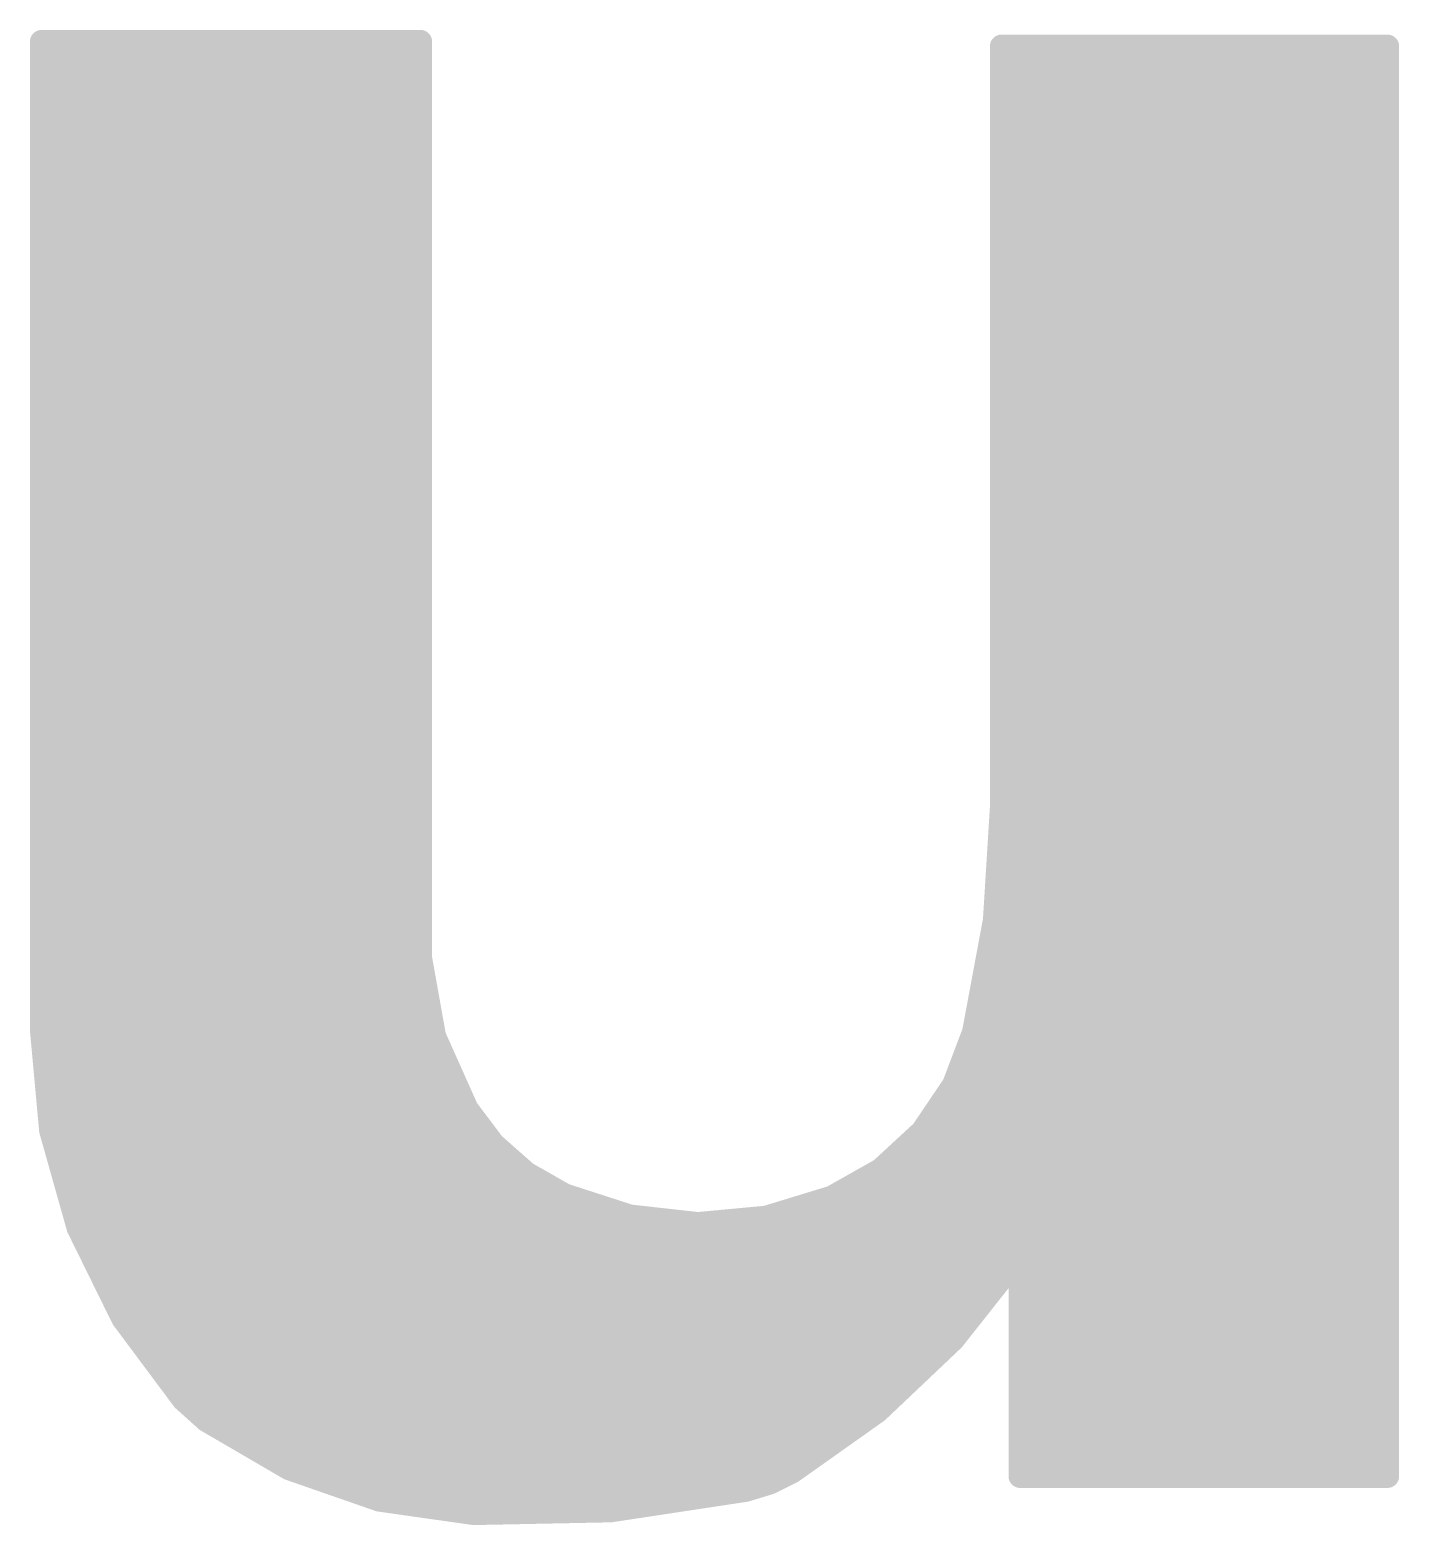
# Model space of a CAD drawing. Extents: x -16 to 95, y -11 to 53.
# Drawn here: x 24.732 to 26.228, y 41.92 to 43.553 of the extents above; entities that cross this region are included whole.
import ezdxf

# ---------------------------------------------------------------- set-up
doc = ezdxf.new("R2010")
doc.units = 0
doc.layers.add('21', color=41, linetype='CONTINUOUS')

msp = doc.modelspace()

# ---------------------------------------------------------------- linework, layer by layer
at = {"layer": '21', "const_width": 0.0254}
for points in [[(24.7447, 43.5407), (24.7447, 42.4612)], [(25.1587, 43.5407), (24.7447, 43.5407)], [(24.7447, 43.5356), (25.1587, 43.5356)], [(25.1587, 42.5399), (25.1587, 43.5407)], [(26.2153, 43.5356), (25.7937, 43.5356)], [(25.7937, 43.5356), (25.7937, 42.705)], [(26.2153, 41.9735), (26.2153, 43.5356)], [(24.7447, 43.5102), (25.1587, 43.5102)], [(25.7937, 43.5102), (26.2153, 43.5102)], [(24.7447, 43.4848), (25.1587, 43.4848)], [(25.7937, 43.4848), (26.2153, 43.4848)], [(24.7447, 43.4594), (25.1587, 43.4594)], [(25.7937, 43.4594), (26.2153, 43.4594)], [(24.7447, 43.434), (25.1587, 43.434)], [(25.7937, 43.434), (26.2153, 43.434)], [(24.7447, 43.4086), (25.1587, 43.4086)], [(25.7937, 43.4086), (26.2153, 43.4086)], [(24.7447, 43.3832), (25.1587, 43.3832)], [(25.7937, 43.3832), (26.2153, 43.3832)], [(24.7447, 43.3578), (25.1587, 43.3578)], [(25.7937, 43.3578), (26.2153, 43.3578)], [(24.7447, 43.3324), (25.1587, 43.3324)], [(25.7937, 43.3324), (26.2153, 43.3324)], [(24.7447, 43.307), (25.1587, 43.307)], [(25.7937, 43.307), (26.2153, 43.307)], [(24.7447, 43.2816), (25.1587, 43.2816)], [(25.7937, 43.2816), (26.2153, 43.2816)], [(24.7447, 43.2562), (25.1587, 43.2562)], [(25.7937, 43.2562), (26.2153, 43.2562)], [(24.7447, 43.2308), (25.1587, 43.2308)], [(25.7937, 43.2308), (26.2153, 43.2308)], [(24.7447, 43.2054), (25.1587, 43.2054)], [(25.7937, 43.2054), (26.2153, 43.2054)], [(24.7447, 43.18), (25.1587, 43.18)], [(25.7937, 43.18), (26.2153, 43.18)], [(24.7447, 43.1546), (25.1587, 43.1546)], [(25.7937, 43.1546), (26.2153, 43.1546)], [(24.7447, 43.1292), (25.1587, 43.1292)], [(25.7937, 43.1292), (26.2153, 43.1292)], [(24.7447, 43.1038), (25.1587, 43.1038)], [(25.7937, 43.1038), (26.2153, 43.1038)], [(24.7447, 43.0784), (25.1587, 43.0784)], [(25.7937, 43.0784), (26.2153, 43.0784)], [(24.7447, 43.053), (25.1587, 43.053)], [(25.7937, 43.053), (26.2153, 43.053)], [(24.7447, 43.0276), (25.1587, 43.0276)], [(25.7937, 43.0276), (26.2153, 43.0276)], [(24.7447, 43.0022), (25.1587, 43.0022)], [(25.7937, 43.0022), (26.2153, 43.0022)], [(24.7447, 42.9768), (25.1587, 42.9768)], [(25.7937, 42.9768), (26.2153, 42.9768)], [(24.7447, 42.9514), (25.1587, 42.9514)], [(25.7937, 42.9514), (26.2153, 42.9514)], [(24.7447, 42.926), (25.1587, 42.926)], [(25.7937, 42.926), (26.2153, 42.926)], [(24.7447, 42.9006), (25.1587, 42.9006)], [(25.7937, 42.9006), (26.2153, 42.9006)], [(24.7447, 42.8752), (25.1587, 42.8752)], [(25.7937, 42.8752), (26.2153, 42.8752)], [(24.7447, 42.8498), (25.1587, 42.8498)], [(25.7937, 42.8498), (26.2153, 42.8498)], [(24.7447, 42.8244), (25.1587, 42.8244)], [(25.7937, 42.8244), (26.2153, 42.8244)], [(24.7447, 42.799), (25.1587, 42.799)], [(25.7937, 42.799), (26.2153, 42.799)], [(24.7447, 42.7736), (25.1587, 42.7736)], [(25.7937, 42.7736), (26.2153, 42.7736)], [(24.7447, 42.7482), (25.1587, 42.7482)], [(25.7937, 42.7482), (26.2153, 42.7482)], [(24.7447, 42.7228), (25.1587, 42.7228)], [(25.7937, 42.7228), (26.2153, 42.7228)], [(24.7447, 42.6974), (25.1587, 42.6974)], [(25.7937, 42.705), (25.786, 42.5809)], [(25.7932, 42.6974), (26.2153, 42.6974)], [(24.7447, 42.672), (25.1587, 42.672)], [(25.7917, 42.672), (26.2153, 42.672)], [(24.7447, 42.6466), (25.1587, 42.6466)], [(25.7901, 42.6466), (26.2153, 42.6466)], [(24.7447, 42.6212), (25.1587, 42.6212)], [(25.7885, 42.6212), (26.2153, 42.6212)], [(24.7447, 42.5958), (25.1587, 42.5958)], [(25.787, 42.5958), (26.2153, 42.5958)], [(24.7447, 42.5704), (25.1587, 42.5704)], [(25.786, 42.5809), (25.7632, 42.4586)], [(25.7841, 42.5704), (26.2153, 42.5704)], [(24.7447, 42.545), (25.1587, 42.545)], [(25.174, 42.4542), (25.1587, 42.5399)], [(25.7793, 42.545), (26.2153, 42.545)], [(24.7447, 42.5196), (25.1623, 42.5196)], [(25.7746, 42.5196), (26.2153, 42.5196)], [(24.7447, 42.4942), (25.1669, 42.4942)], [(25.7699, 42.4942), (26.2153, 42.4942)], [(24.7447, 42.4688), (25.1714, 42.4688)], [(25.7651, 42.4688), (26.2153, 42.4688)], [(24.7447, 42.4612), (24.7548, 42.3512)], [(25.2095, 42.3748), (25.174, 42.4542)], [(25.7632, 42.4586), (25.7414, 42.4011)], [(24.7463, 42.4434), (25.1789, 42.4434)], [(25.7574, 42.4434), (26.2153, 42.4434)], [(24.7487, 42.418), (25.1902, 42.418)], [(25.7478, 42.418), (26.2153, 42.418)], [(24.751, 42.3926), (25.2016, 42.3926)], [(25.7414, 42.4011), (25.707, 42.3502)], [(25.7356, 42.3926), (26.2153, 42.3926)], [(25.2384, 42.3364), (25.2095, 42.3748)], [(24.7533, 42.3672), (25.2152, 42.3672)], [(25.7185, 42.3672), (26.2153, 42.3672)], [(24.7548, 42.3512), (24.7848, 42.2449)], [(24.7575, 42.3418), (25.2343, 42.3418)], [(25.707, 42.3502), (25.6618, 42.3085)], [(25.6979, 42.3418), (26.2153, 42.3418)], [(25.2744, 42.3046), (25.2384, 42.3364)], [(24.7646, 42.3164), (25.261, 42.3164)], [(25.6618, 42.3085), (25.6083, 42.2783)], [(25.6704, 42.3164), (26.2153, 42.3164)], [(24.7718, 42.291), (25.2983, 42.291)], [(25.3162, 42.2808), (25.2744, 42.3046)], [(25.6308, 42.291), (26.2153, 42.291)], [(25.3875, 42.2577), (25.3162, 42.2808)], [(25.6083, 42.2783), (25.5366, 42.2564)], [(24.7789, 42.2656), (25.363, 42.2656)], [(25.462, 42.2494), (25.3875, 42.2577)], [(25.5366, 42.2564), (25.462, 42.2494)], [(25.5668, 42.2656), (26.2153, 42.2656)], [(24.7848, 42.2449), (24.8336, 42.1458)], [(24.7871, 42.2402), (26.2153, 42.2402)], [(24.7996, 42.2148), (26.2153, 42.2148)], [(25.7408, 42.1229), (25.8115, 42.2123)], [(25.8115, 42.2123), (25.814, 42.2123)], [(25.814, 42.2123), (25.814, 41.9735)], [(24.8121, 42.1894), (25.7934, 42.1894)], [(25.814, 42.1894), (26.2153, 42.1894)], [(24.8246, 42.164), (25.7733, 42.164)], [(25.814, 42.164), (26.2153, 42.164)], [(24.8336, 42.1458), (24.8996, 42.0573)], [(24.839, 42.1386), (25.7532, 42.1386)], [(25.814, 42.1386), (26.2153, 42.1386)], [(24.8579, 42.1132), (25.7305, 42.1132)], [(25.6581, 42.0445), (25.7408, 42.1229)], [(25.814, 42.1132), (26.2153, 42.1132)], [(24.8769, 42.0878), (25.7038, 42.0878)], [(25.814, 42.0878), (26.2153, 42.0878)], [(24.8958, 42.0624), (25.677, 42.0624)], [(25.814, 42.0624), (26.2153, 42.0624)], [(24.8996, 42.0573), (24.925, 42.0345)], [(25.5651, 41.9786), (25.6581, 42.0445)], [(24.9222, 42.037), (25.6475, 42.037)], [(24.925, 42.0345), (25.0152, 41.9819)], [(25.814, 42.037), (26.2153, 42.037)], [(24.9643, 42.0116), (25.6117, 42.0116)], [(25.814, 42.0116), (26.2153, 42.0116)], [(25.0078, 41.9862), (25.5758, 41.9862)], [(25.0152, 41.9819), (25.1138, 41.9476)], [(25.5405, 41.9663), (25.5651, 41.9786)], [(25.814, 41.9862), (26.2153, 41.9862)], [(25.5143, 41.9583), (25.5405, 41.9663)], [(25.814, 41.9735), (26.2153, 41.9735)], [(25.0759, 41.9608), (25.5225, 41.9608)], [(25.1138, 41.9476), (25.2171, 41.9329)], [(25.3665, 41.9359), (25.5143, 41.9583)], [(25.1995, 41.9354), (25.3402, 41.9354)], [(25.2171, 41.9329), (25.3665, 41.9359)]]:
    msp.add_lwpolyline(points, dxfattribs=at)
at = {"layer": '21', "const_width": 0.0127}
for points in [[(24.7511, 43.5407, 1), (24.7384, 43.5407)], [(24.7447, 43.547, 1), (24.7447, 43.5344)], [(24.7447, 43.5419, 1), (24.7447, 43.5293)], [(25.1651, 43.5407, 1), (25.1523, 43.5407)], [(25.1587, 43.5344, 1), (25.1587, 43.547)], [(25.1587, 43.5293, 1), (25.1587, 43.5419)], [(25.8001, 43.5356, 1), (25.7873, 43.5356)], [(25.7937, 43.5419, 1), (25.7937, 43.5293)], [(26.2217, 43.5356, 1), (26.209, 43.5356)], [(26.2153, 43.5293, 1), (26.2153, 43.5419)], [(24.7447, 43.5166, 1), (24.7447, 43.5039)], [(25.1587, 43.5039, 1), (25.1587, 43.5166)], [(25.7937, 43.5166, 1), (25.7937, 43.5039)], [(26.2153, 43.5039, 1), (26.2153, 43.5166)], [(24.7447, 43.4911, 1), (24.7447, 43.4785)], [(25.1587, 43.4785, 1), (25.1587, 43.4911)], [(25.7937, 43.4911, 1), (25.7937, 43.4785)], [(26.2153, 43.4785, 1), (26.2153, 43.4911)], [(24.7447, 43.4657, 1), (24.7447, 43.4531)], [(25.1587, 43.4531, 1), (25.1587, 43.4657)], [(25.7937, 43.4657, 1), (25.7937, 43.4531)], [(26.2153, 43.4531, 1), (26.2153, 43.4657)], [(24.7447, 43.4404, 1), (24.7447, 43.4277)], [(25.1587, 43.4277, 1), (25.1587, 43.4404)], [(25.7937, 43.4404, 1), (25.7937, 43.4277)], [(26.2153, 43.4277, 1), (26.2153, 43.4404)], [(24.7447, 43.4149, 1), (24.7447, 43.4023)], [(25.1587, 43.4023, 1), (25.1587, 43.4149)], [(25.7937, 43.4149, 1), (25.7937, 43.4023)], [(26.2153, 43.4023, 1), (26.2153, 43.4149)], [(24.7447, 43.3895, 1), (24.7447, 43.3769)], [(25.1587, 43.3769, 1), (25.1587, 43.3895)], [(25.7937, 43.3895, 1), (25.7937, 43.3769)], [(26.2153, 43.3769, 1), (26.2153, 43.3895)], [(24.7447, 43.3642, 1), (24.7447, 43.3515)], [(25.1587, 43.3515, 1), (25.1587, 43.3642)], [(25.7937, 43.3642, 1), (25.7937, 43.3515)], [(26.2153, 43.3515, 1), (26.2153, 43.3642)], [(24.7447, 43.3387, 1), (24.7447, 43.3261)], [(25.1587, 43.3261, 1), (25.1587, 43.3387)], [(25.7937, 43.3387, 1), (25.7937, 43.3261)], [(26.2153, 43.3261, 1), (26.2153, 43.3387)], [(24.7447, 43.3133, 1), (24.7447, 43.3007)], [(25.1587, 43.3007, 1), (25.1587, 43.3133)], [(25.7937, 43.3133, 1), (25.7937, 43.3007)], [(26.2153, 43.3007, 1), (26.2153, 43.3133)], [(24.7447, 43.288, 1), (24.7447, 43.2753)], [(25.1587, 43.2753, 1), (25.1587, 43.288)], [(25.7937, 43.288, 1), (25.7937, 43.2753)], [(26.2153, 43.2753, 1), (26.2153, 43.288)], [(24.7447, 43.2625, 1), (24.7447, 43.2499)], [(25.1587, 43.2499, 1), (25.1587, 43.2625)], [(25.7937, 43.2625, 1), (25.7937, 43.2499)], [(26.2153, 43.2499, 1), (26.2153, 43.2625)], [(24.7447, 43.2371, 1), (24.7447, 43.2245)], [(25.1587, 43.2245, 1), (25.1587, 43.2371)], [(25.7937, 43.2371, 1), (25.7937, 43.2245)], [(26.2153, 43.2245, 1), (26.2153, 43.2371)], [(24.7447, 43.2118, 1), (24.7447, 43.1991)], [(25.1587, 43.1991, 1), (25.1587, 43.2118)], [(25.7937, 43.2118, 1), (25.7937, 43.1991)], [(26.2153, 43.1991, 1), (26.2153, 43.2118)], [(24.7447, 43.1863, 1), (24.7447, 43.1737)], [(25.1587, 43.1737, 1), (25.1587, 43.1863)], [(25.7937, 43.1863, 1), (25.7937, 43.1737)], [(26.2153, 43.1737, 1), (26.2153, 43.1863)], [(24.7447, 43.1609, 1), (24.7447, 43.1483)], [(25.1587, 43.1483, 1), (25.1587, 43.1609)], [(25.7937, 43.1609, 1), (25.7937, 43.1483)], [(26.2153, 43.1483, 1), (26.2153, 43.1609)], [(24.7447, 43.1356, 1), (24.7447, 43.1229)], [(25.1587, 43.1229, 1), (25.1587, 43.1356)], [(25.7937, 43.1356, 1), (25.7937, 43.1229)], [(26.2153, 43.1229, 1), (26.2153, 43.1356)], [(24.7447, 43.1101, 1), (24.7447, 43.0975)], [(25.1587, 43.0975, 1), (25.1587, 43.1101)], [(25.7937, 43.1101, 1), (25.7937, 43.0975)], [(26.2153, 43.0975, 1), (26.2153, 43.1101)], [(24.7447, 43.0847, 1), (24.7447, 43.0721)], [(25.1587, 43.0721, 1), (25.1587, 43.0847)], [(25.7937, 43.0847, 1), (25.7937, 43.0721)], [(26.2153, 43.0721, 1), (26.2153, 43.0847)], [(24.7447, 43.0594, 1), (24.7447, 43.0467)], [(25.1587, 43.0467, 1), (25.1587, 43.0594)], [(25.7937, 43.0594, 1), (25.7937, 43.0467)], [(26.2153, 43.0467, 1), (26.2153, 43.0594)], [(24.7447, 43.0339, 1), (24.7447, 43.0213)], [(25.1587, 43.0213, 1), (25.1587, 43.0339)], [(25.7937, 43.0339, 1), (25.7937, 43.0213)], [(26.2153, 43.0213, 1), (26.2153, 43.0339)], [(24.7447, 43.0085, 1), (24.7447, 42.9959)], [(25.1587, 42.9959, 1), (25.1587, 43.0085)], [(25.7937, 43.0085, 1), (25.7937, 42.9959)], [(26.2153, 42.9959, 1), (26.2153, 43.0085)], [(24.7447, 42.9832, 1), (24.7447, 42.9705)], [(25.1587, 42.9705, 1), (25.1587, 42.9832)], [(25.7937, 42.9832, 1), (25.7937, 42.9705)], [(26.2153, 42.9705, 1), (26.2153, 42.9832)], [(24.7447, 42.9577, 1), (24.7447, 42.9451)], [(25.1587, 42.9451, 1), (25.1587, 42.9577)], [(25.7937, 42.9577, 1), (25.7937, 42.9451)], [(26.2153, 42.9451, 1), (26.2153, 42.9577)], [(24.7447, 42.9323, 1), (24.7447, 42.9197)], [(25.1587, 42.9197, 1), (25.1587, 42.9323)], [(25.7937, 42.9323, 1), (25.7937, 42.9197)], [(26.2153, 42.9197, 1), (26.2153, 42.9323)], [(24.7447, 42.907, 1), (24.7447, 42.8943)], [(25.1587, 42.8943, 1), (25.1587, 42.907)], [(25.7937, 42.907, 1), (25.7937, 42.8943)], [(26.2153, 42.8943, 1), (26.2153, 42.907)], [(24.7447, 42.8815, 1), (24.7447, 42.8689)], [(25.1587, 42.8689, 1), (25.1587, 42.8815)], [(25.7937, 42.8815, 1), (25.7937, 42.8689)], [(26.2153, 42.8689, 1), (26.2153, 42.8815)], [(24.7447, 42.8561, 1), (24.7447, 42.8435)], [(25.1587, 42.8435, 1), (25.1587, 42.8561)], [(25.7937, 42.8561, 1), (25.7937, 42.8435)], [(26.2153, 42.8435, 1), (26.2153, 42.8561)], [(24.7447, 42.8308, 1), (24.7447, 42.8181)], [(25.1587, 42.8181, 1), (25.1587, 42.8308)], [(25.7937, 42.8308, 1), (25.7937, 42.8181)], [(26.2153, 42.8181, 1), (26.2153, 42.8308)], [(24.7447, 42.8053, 1), (24.7447, 42.7927)], [(25.1587, 42.7927, 1), (25.1587, 42.8053)], [(25.7937, 42.8053, 1), (25.7937, 42.7927)], [(26.2153, 42.7927, 1), (26.2153, 42.8053)], [(24.7447, 42.7799, 1), (24.7447, 42.7673)], [(25.1587, 42.7673, 1), (25.1587, 42.7799)], [(25.7937, 42.7799, 1), (25.7937, 42.7673)], [(26.2153, 42.7673, 1), (26.2153, 42.7799)], [(24.7447, 42.7546, 1), (24.7447, 42.7419)], [(25.1587, 42.7419, 1), (25.1587, 42.7546)], [(25.7937, 42.7546, 1), (25.7937, 42.7419)], [(26.2153, 42.7419, 1), (26.2153, 42.7546)], [(24.7447, 42.7291, 1), (24.7447, 42.7165)], [(25.1587, 42.7165, 1), (25.1587, 42.7291)], [(25.7937, 42.7291, 1), (25.7937, 42.7165)], [(26.2153, 42.7165, 1), (26.2153, 42.7291)], [(24.7447, 42.7037, 1), (24.7447, 42.6911)], [(25.1587, 42.6911, 1), (25.1587, 42.7037)], [(25.7932, 42.7037, 1), (25.7932, 42.6911)], [(25.7873, 42.705, 1), (25.8001, 42.705)], [(25.8, 42.7046, 1), (25.7874, 42.7054)], [(26.2153, 42.6911, 1), (26.2153, 42.7037)], [(24.7447, 42.6784, 1), (24.7447, 42.6657)], [(25.1587, 42.6657, 1), (25.1587, 42.6784)], [(25.7917, 42.6784, 1), (25.7917, 42.6657)], [(26.2153, 42.6657, 1), (26.2153, 42.6784)], [(24.7447, 42.6529, 1), (24.7447, 42.6403)], [(25.1587, 42.6403, 1), (25.1587, 42.6529)], [(25.7901, 42.6529, 1), (25.7901, 42.6403)], [(26.2153, 42.6403, 1), (26.2153, 42.6529)], [(24.7447, 42.6275, 1), (24.7447, 42.6149)], [(25.1587, 42.6149, 1), (25.1587, 42.6275)], [(25.7885, 42.6275, 1), (25.7885, 42.6149)], [(26.2153, 42.6149, 1), (26.2153, 42.6275)], [(24.7447, 42.6022, 1), (24.7447, 42.5895)], [(25.1587, 42.5895, 1), (25.1587, 42.6022)], [(25.787, 42.6022, 1), (25.787, 42.5895)], [(26.2153, 42.5895, 1), (26.2153, 42.6022)], [(24.7447, 42.5767, 1), (24.7447, 42.5641)], [(25.1587, 42.5641, 1), (25.1587, 42.5767)], [(25.7841, 42.5767, 1), (25.7841, 42.5641)], [(25.7797, 42.5813, 1), (25.7924, 42.5805)], [(25.7923, 42.5797, 1), (25.7798, 42.582)], [(26.2153, 42.5641, 1), (26.2153, 42.5767)], [(24.7447, 42.5513, 1), (24.7447, 42.5387)], [(25.165, 42.541, 1), (25.1524, 42.5388)], [(25.1587, 42.5387, 1), (25.1587, 42.5513)], [(25.7793, 42.5513, 1), (25.7793, 42.5387)], [(26.2153, 42.5387, 1), (26.2153, 42.5513)], [(24.7447, 42.526, 1), (24.7447, 42.5133)], [(25.1523, 42.5399, 1), (25.1651, 42.5399)], [(25.1623, 42.5133, 1), (25.1623, 42.526)], [(25.7746, 42.526, 1), (25.7746, 42.5133)], [(26.2153, 42.5133, 1), (26.2153, 42.526)], [(24.7447, 42.5005, 1), (24.7447, 42.4879)], [(25.1669, 42.4879, 1), (25.1669, 42.5005)], [(25.7699, 42.5005, 1), (25.7699, 42.4879)], [(26.2153, 42.4879, 1), (26.2153, 42.5005)], [(24.7447, 42.4751, 1), (24.7447, 42.4625)], [(25.1714, 42.4625, 1), (25.1714, 42.4751)], [(25.7651, 42.4751, 1), (25.7651, 42.4625)], [(26.2153, 42.4625, 1), (26.2153, 42.4751)], [(24.751, 42.4618, 1), (24.7384, 42.4606)], [(24.7384, 42.4612, 1), (24.7511, 42.4612)], [(25.1798, 42.4568, 1), (25.1682, 42.4517)], [(25.757, 42.4598, 1), (25.7694, 42.4574)], [(25.7691, 42.4563, 1), (25.7573, 42.4609)], [(24.7463, 42.4498, 1), (24.7463, 42.4371)], [(25.1678, 42.4531, 1), (25.1803, 42.4554)], [(25.1789, 42.4371, 1), (25.1789, 42.4498)], [(25.7574, 42.4498, 1), (25.7574, 42.4371)], [(26.2153, 42.4371, 1), (26.2153, 42.4498)], [(24.7487, 42.4243, 1), (24.7487, 42.4117)], [(25.1902, 42.4117, 1), (25.1902, 42.4243)], [(25.7478, 42.4243, 1), (25.7478, 42.4117)], [(26.2153, 42.4117, 1), (26.2153, 42.4243)], [(24.751, 42.3989, 1), (24.751, 42.3863)], [(25.2016, 42.3863, 1), (25.2016, 42.3989)], [(25.7356, 42.3989, 1), (25.7356, 42.3863)], [(25.7355, 42.4034, 1), (25.7473, 42.3989)], [(25.7467, 42.3976, 1), (25.7361, 42.4047)], [(26.2153, 42.3863, 1), (26.2153, 42.3989)], [(25.2146, 42.3786, 1), (25.2044, 42.371)], [(25.2037, 42.3722, 1), (25.2153, 42.3774)], [(24.7533, 42.3736, 1), (24.7533, 42.3609)], [(25.2152, 42.3609, 1), (25.2152, 42.3736)], [(25.7185, 42.3736, 1), (25.7185, 42.3609)], [(26.2153, 42.3609, 1), (26.2153, 42.3736)], [(24.7609, 42.3529, 1), (24.7487, 42.3495)], [(24.7485, 42.3506, 1), (24.7611, 42.3518)], [(24.7575, 42.3481, 1), (24.7575, 42.3355)], [(25.2343, 42.3355, 1), (25.2343, 42.3481)], [(25.6979, 42.3481, 1), (25.6979, 42.3355)], [(25.7017, 42.3537, 1), (25.7123, 42.3466)], [(25.7113, 42.3455, 1), (25.7027, 42.3549)], [(26.2153, 42.3355, 1), (26.2153, 42.3481)], [(25.2426, 42.3411, 1), (25.2342, 42.3316)], [(25.2333, 42.3325, 1), (25.2434, 42.3402)], [(24.7646, 42.3227, 1), (24.7646, 42.3101)], [(25.261, 42.3101, 1), (25.261, 42.3227)], [(25.6575, 42.3132, 1), (25.6661, 42.3038)], [(25.665, 42.303, 1), (25.6587, 42.314)], [(25.6704, 42.3227, 1), (25.6704, 42.3101)], [(26.2153, 42.3101, 1), (26.2153, 42.3227)], [(24.7718, 42.2974, 1), (24.7718, 42.2847)], [(25.2776, 42.3101, 1), (25.2713, 42.2991)], [(25.2702, 42.2998, 1), (25.2786, 42.3093)], [(25.2983, 42.2847, 1), (25.2983, 42.2974)], [(25.6308, 42.2974, 1), (25.6308, 42.2847)], [(26.2153, 42.2847, 1), (26.2153, 42.2974)], [(25.3182, 42.2868, 1), (25.3142, 42.2748)], [(25.3131, 42.2753, 1), (25.3193, 42.2863)], [(25.6052, 42.2838, 1), (25.6114, 42.2728)], [(25.6102, 42.2722, 1), (25.6064, 42.2844)], [(24.7789, 42.2719, 1), (24.7789, 42.2593)], [(25.363, 42.2593, 1), (25.363, 42.2719)], [(25.3882, 42.264, 1), (25.3868, 42.2513)], [(25.3855, 42.2516, 1), (25.3895, 42.2637)], [(25.5372, 42.2501, 1), (25.536, 42.2627)], [(25.5668, 42.2719, 1), (25.5668, 42.2593)], [(26.2153, 42.2593, 1), (26.2153, 42.2719)], [(24.7905, 42.2477, 1), (24.7791, 42.2421)], [(24.7786, 42.2432, 1), (24.7909, 42.2466)], [(24.7871, 42.2465, 1), (24.7871, 42.2339)], [(25.4614, 42.2557, 1), (25.4626, 42.2431)], [(25.4613, 42.2431, 1), (25.4627, 42.2557)], [(25.5348, 42.2625, 1), (25.5385, 42.2503)], [(26.2153, 42.2339, 1), (26.2153, 42.2465)], [(24.7996, 42.2212, 1), (24.7996, 42.2085)], [(25.8115, 42.2186, 1), (25.8115, 42.206)], [(25.8165, 42.2084, 1), (25.8065, 42.2162)], [(25.8204, 42.2123, 1), (25.8076, 42.2123)], [(25.814, 42.206, 1), (25.814, 42.2186)], [(26.2153, 42.2085, 1), (26.2153, 42.2212)], [(24.8121, 42.1957, 1), (24.8121, 42.1831)], [(25.7934, 42.1831, 1), (25.7934, 42.1957)], [(25.814, 42.1957, 1), (25.814, 42.1831)], [(26.2153, 42.1831, 1), (26.2153, 42.1957)], [(24.8246, 42.1703, 1), (24.8246, 42.1577)], [(25.7733, 42.1577, 1), (25.7733, 42.1703)], [(25.814, 42.1703, 1), (25.814, 42.1577)], [(26.2153, 42.1577, 1), (26.2153, 42.1703)], [(24.8387, 42.1496, 1), (24.8285, 42.142)], [(24.8279, 42.143, 1), (24.8393, 42.1486)], [(24.839, 42.145, 1), (24.839, 42.1323)], [(25.7532, 42.1323, 1), (25.7532, 42.145)], [(25.814, 42.145, 1), (25.814, 42.1323)], [(26.2153, 42.1323, 1), (26.2153, 42.145)], [(24.8579, 42.1195, 1), (24.8579, 42.1069)], [(25.7305, 42.1069, 1), (25.7305, 42.1195)], [(25.7358, 42.1269, 1), (25.7458, 42.119)], [(25.7452, 42.1183, 1), (25.7364, 42.1275)], [(25.814, 42.1195, 1), (25.814, 42.1069)], [(26.2153, 42.1069, 1), (26.2153, 42.1195)], [(24.8769, 42.0941, 1), (24.8769, 42.0815)], [(25.7038, 42.0815, 1), (25.7038, 42.0941)], [(25.814, 42.0941, 1), (25.814, 42.0815)], [(26.2153, 42.0815, 1), (26.2153, 42.0941)], [(24.8958, 42.0688, 1), (24.8958, 42.0561)], [(25.677, 42.0561, 1), (25.677, 42.0688)], [(25.814, 42.0688, 1), (25.814, 42.0561)], [(26.2153, 42.0561, 1), (26.2153, 42.0688)], [(24.9038, 42.062, 1), (24.8954, 42.0526)], [(24.8945, 42.0535, 1), (24.9047, 42.0611)], [(25.6618, 42.0393, 1), (25.6544, 42.0497)], [(24.9222, 42.0433, 1), (24.9222, 42.0307)], [(24.9282, 42.04, 1), (24.9218, 42.029)], [(24.9208, 42.0298, 1), (24.9292, 42.0392)], [(25.6475, 42.0307, 1), (25.6475, 42.0433)], [(25.6537, 42.0491, 1), (25.6625, 42.0399)], [(25.814, 42.0433, 1), (25.814, 42.0307)], [(26.2153, 42.0307, 1), (26.2153, 42.0433)], [(24.9643, 42.0179, 1), (24.9643, 42.0053)], [(25.6117, 42.0053, 1), (25.6117, 42.0179)], [(25.814, 42.0179, 1), (25.814, 42.0053)], [(26.2153, 42.0053, 1), (26.2153, 42.0179)], [(25.0078, 41.9926, 1), (25.0078, 41.9799)], [(25.0173, 41.9879, 1), (25.0131, 41.9759)], [(25.012, 41.9764, 1), (25.0184, 41.9874)], [(25.5679, 41.9729, 1), (25.5623, 41.9843)], [(25.5758, 41.9799, 1), (25.5758, 41.9926)], [(25.814, 41.9926, 1), (25.814, 41.9799)], [(26.2153, 41.9799, 1), (26.2153, 41.9926)], [(25.5377, 41.972, 1), (25.5434, 41.9607)], [(25.5424, 41.9603, 1), (25.5387, 41.9724)], [(25.5614, 41.9838, 1), (25.5688, 41.9734)], [(25.8076, 41.9735, 1), (25.8204, 41.9735)], [(25.814, 41.9798, 1), (25.814, 41.9672)], [(26.209, 41.9735, 1), (26.2217, 41.9735)], [(26.2153, 41.9672, 1), (26.2153, 41.9798)], [(25.0759, 41.9671, 1), (25.0759, 41.9545)], [(25.1147, 41.9539, 1), (25.1129, 41.9413)], [(25.1117, 41.9416, 1), (25.1158, 41.9536)], [(25.5124, 41.9644, 1), (25.5162, 41.9522)], [(25.5153, 41.952, 1), (25.5133, 41.9646)], [(25.5225, 41.9545, 1), (25.5225, 41.9671)], [(25.1995, 41.9417, 1), (25.1995, 41.9291)], [(25.217, 41.9392, 1), (25.2172, 41.9266)], [(25.2162, 41.9266, 1), (25.218, 41.9392)], [(25.3402, 41.9291, 1), (25.3402, 41.9417)], [(25.3656, 41.9422, 1), (25.3675, 41.9297)], [(25.3667, 41.9296, 1), (25.3664, 41.9423)]]:
    msp.add_lwpolyline(points, format="xyb", dxfattribs=at)

doc.saveas('drawing.dxf')
